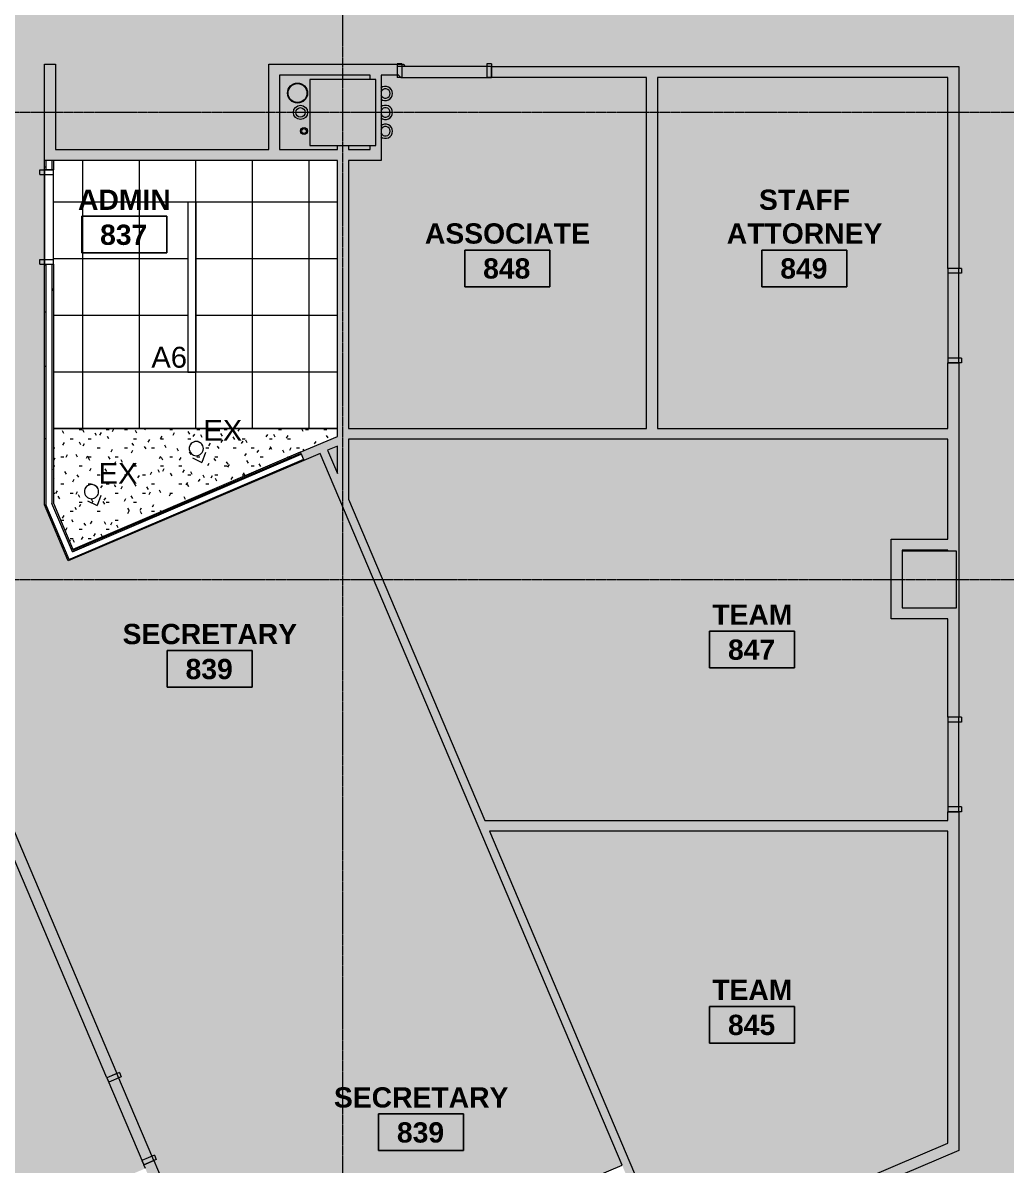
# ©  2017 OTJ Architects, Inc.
# Model space of a CAD drawing. Header units: inches. Extents: x -203 to 2908, y -968 to 768.
# Drawn here: x 99.1 to 515.8, y -461.4 to 22.6 of the extents above; entities that cross this region are included whole.
import ezdxf

# ---------------------------------------------------------------- set-up
doc = ezdxf.new("R2010")
doc.units = ezdxf.units.IN
doc.header["$MEASUREMENT"] = 0
doc.linetypes.add('Grid Line 1_2_', pattern=[0.875, 0.5, -0.125, 0.125, -0.125])
for name, color, linetype, lineweight in [('A-AREA-IDEN', 2, 'Continuous', 9), ('A-CLNG', 13, 'Continuous', 13), ('A-CLNG-PATT', 13, 'Continuous', 13), ('A-DETL-GENF', 92, 'Continuous', 9), ('A-DETL-THIN', 151, 'Continuous', 9), ('A-DOOR', 31, 'Continuous', 13), ('A-DOOR-FRAM', 31, 'Continuous', 20), ('A-Flor-Eqpm', 7, 'Continuous', 9), ('A-Flor-Pfix-Exst', 7, 'Continuous', 9), ('A-WALL', 113, 'Continuous', 13), ('A-WALL-PATT', 111, 'Continuous', 13), ('E-LITE-EQPM', 33, 'Continuous', 9), ('E-LITE-EQPM-IDEN', 33, 'Continuous', 9), ('I-WALL', 2, 'Continuous', 13), ('Jenner and Block 9fl_BB - MODIFIED_pb_dwg', 8, 'Continuous', 9), ('S-GRID', 1, 'Continuous', 9)]:
    doc.layers.add(name, color=color, linetype=linetype, lineweight=lineweight)
doc.styles.add('Arial', font='arial.ttf', dxfattribs={"height": 8.851796})
doc.styles.add('Swis721 Lt BT_B', font='', dxfattribs={"height": 8.583975})
doc.styles.get('Swis721 Lt BT_B').set_extended_font_data('Swis721 Lt BT', bold=True)
pattern_1 = [(0, (0, 0), (30.72, 7.68), [1.267, -21.773, 1.267, -21.773, -122.88]), (0, (0, 0), (30.72, 7.68), [-46.08, 1.267, -44.813, 1.267, -21.773, -53.76]), (0, (0, 0), (30.72, 7.68), [-115.2, 1.267, -14.093, 1.267, -37.133]), (120, (11.52, 3.84), (-22.01108, 22.7643), [1.267, -21.773, 1.267, -21.773, -122.88]), (120, (11.52, 3.84), (-22.01108, 22.7643), [-46.08, 1.267, -44.813, 1.267, -21.773, -53.76]), (120, (11.52, 3.84), (-22.01108, 22.7643), [-115.2, 1.267, -14.093, 1.267, -37.133]), (240, (15.36, 19.2), (-8.70892, -30.4443), [1.267, -21.773, 1.267, -21.773, -122.88]), (240, (15.36, 19.2), (-8.70892, -30.4443), [-46.08, 1.267, -44.813, 1.267, -21.773, -53.76]), (240, (15.36, 19.2), (-8.70892, -30.4443), [-115.2, 1.267, -14.093, 1.267, -37.133])]

# ---------------------------------------------------------------- blocks, each defined once
blk = doc.blocks.new('Single Flush - OTJ_SOLIDFLUSH_ALUM-5493996-LEVEL 8 - RCP')
at = {"layer": 'A-DOOR-FRAM', "color": 8}
for p, q in [((-20, 3.4375), (-20, -2.3125)), ((-20, 3.4375), (-18, 3.4375)), ((-18, 3.4375), (-18, -2.3125)), ((18.000004, 3.4375), (18.000004, -2.3125)), ((18.000004, 3.4375), (20.000004, 3.4375)), ((20.000004, 3.4375), (20.000004, -2.3125)), ((-20, -2.3125), (-18, -2.3125)), ((18.000004, -2.3125), (20.000004, -2.3125))]:
    blk.add_line(p, q, dxfattribs=at)
blk = doc.blocks.new('Single Flush - OTJ_SOLIDFLUSH_ALUM-5493998-LEVEL 8 - RCP')
at = {"layer": 'A-DOOR-FRAM', "color": 8}
for p, q in [((-20, -3.4375), (-20, 2.3125)), ((-20, 2.3125), (-18, 2.3125)), ((-18, -3.4375), (-18, 2.3125)), ((18.000004, -3.4375), (18.000004, 2.3125)), ((18.000004, 2.3125), (20.000004, 2.3125)), ((20.000004, -3.4375), (20.000004, 2.3125)), ((-20, -3.4375), (-18, -3.4375)), ((18.000004, -3.4375), (20.000004, -3.4375))]:
    blk.add_line(p, q, dxfattribs=at)
blk = doc.blocks.new('Single Flush - OTJ_SOLIDFLUSH_Side Lite-5611451-LEVEL 8 - RCP')
at = {"layer": 'A-DOOR-FRAM'}
for p, q in [((-20, 3.875), (-20, -1.875)), ((-20, 3.875), (-18, 3.875)), ((-18, 3.875), (-18, -1.875)), ((18.000004, 3.875), (18.000004, -1.875)), ((18.000004, 3.875), (20.000004, 3.875)), ((20.000004, 3.875), (20.000004, -1.875)), ((-20, -1.875), (-18, -1.875)), ((18.000004, -1.875), (20.000004, -1.875))]:
    blk.add_line(p, q, dxfattribs=at)
blk = doc.blocks.new('a-light Accolade D5 - Recessed - Ceiling or Wall - 6_0_-5100001-LEVEL 8 - RCP')
at = {"layer": 'E-LITE-EQPM'}
for p, q in [((-35.88, -2.33), (-35.88, 1.06)), ((-35.88, 1.06), (35.93, 1.06)), ((35.93, 1.06), (35.93, -2.33)), ((35.93, -2.33), (-35.88, -2.33))]:
    blk.add_line(p, q, dxfattribs=at)
blk = doc.blocks.new('L-Recessed Circular - Wall Washer - 6_-5083336-LEVEL 8 - RCP')
at = {"layer": 'E-LITE-EQPM', "color": 55}
for p in [(-3, -3), (3, -3)]:
    blk.add_line(p, (0, -6.38), dxfattribs=at)
for start, end in [(360, 180), (180, 360)]:
    blk.add_arc((0, 0), 3, start, end, dxfattribs=at)
blk = doc.blocks.new('Jenner and Block 9fl_BB - MODIFIED_pb_dwg-4752101-LEVEL 8 - RCP')
at = {"layer": 'A-Flor-Eqpm'}
blk.add_line((234.73, -1.34), (234.73, 0.43), dxfattribs=at)
at = {"layer": 'A-Flor-Pfix-Exst'}
for centre, radius in [((215.48, -7.16), 4.25), ((215.48, -7.16), 4), ((216.73, -15.34), 3), ((216.73, -15.34), 2), ((218.23, -23.23), 1.5), ((218.23, -23.23), 1)]:
    blk.add_circle(centre, radius, dxfattribs=at)
for centre, radius, start, end in [((252.73, -7.34), 3, 0, 129.4733), ((252.73, -7.34), 3, 230.5267, 360), ((252.73, -7.34), 2, 0, 160.5741), ((252.73, -7.34), 2, 199.4259, 360), ((252.73, -15.34), 3, 0, 129.4733), ((252.73, -15.34), 2, 0, 160.5741), ((252.73, -15.34), 3, 230.5267, 360), ((252.73, -15.34), 2, 199.4259, 360), ((252.73, -23.34), 3, 0, 129.4733), ((252.73, -23.34), 3, 230.5267, 360), ((252.73, -23.34), 2, 0, 160.5741), ((252.73, -23.34), 2, 199.4259, 360)]:
    blk.add_arc(centre, radius, start, end, dxfattribs=at)
blk = doc.blocks.new('Room Tag - Room Name and Number-3379422-LEVEL 8 - RCP')
at = {"layer": 'A-AREA-IDEN'}
for p, q in [((-0.1881, -0.1636), (-0.1881, -0.0018)), ((-0.1881, -0.0018), (0.1869, -0.0018)), ((0.1869, -0.0018), (-0.1881, -0.0018)), ((-0.1881, -0.0018), (-0.1881, -0.1636)), ((0.1869, -0.0018), (0.1869, -0.1636)), ((0.1869, -0.1636), (0.1869, -0.0018)), ((0.1869, -0.1636), (-0.1881, -0.1636)), ((-0.1881, -0.1636), (0.1869, -0.1636))]:
    blk.add_line(p, q, dxfattribs=at)

msp = doc.modelspace()

# ---------------------------------------------------------------- hatches: boundary and pattern name
at = {"layer": 'A-CLNG-PATT'}
h = msp.add_hatch(dxfattribs=at)
h.set_pattern_fill('FP_18', color=256, style=0, pattern_type=2)
h.set_pattern_definition([(90, (172.42, -125.243), (24, -1e-15), []), (0, (172.42, -125.243), (0, -24), [])])
h.paths.add_polyline_path([(120.21, -149.24), (232.42, -149.24), (232.42, -35.66), (112, -35.66), (112, -149.24)], flags=0)
h.paths.add_polyline_path([(172.49, -125.36), (168.94, -125.36), (168.94, -53.36), (172.49, -53.36)], flags=0)
h = msp.add_hatch(dxfattribs=at)
h.set_pattern_fill('FP_19', color=250, style=0, pattern_type=2)
h.set_pattern_definition([(0, (0, 0), (15.36, 3.84), [1.267, -10.253, 1.267, -10.253, -61.44]), (0, (0, 0), (15.36, 3.84), [-23.04, 1.267, -21.773, 1.267, -10.253, -26.88]), (0, (0, 0), (15.36, 3.84), [-57.6, 1.267, -6.413, 1.267, -17.933]), (120, (5.76, 1.92), (-11.005538, 11.38215), [1.267, -10.253, 1.267, -10.253, -61.44]), (120, (5.76, 1.92), (-11.005538, 11.38215), [-23.04, 1.267, -21.773, 1.267, -10.253, -26.88]), (120, (5.76, 1.92), (-11.005538, 11.38215), [-57.6, 1.267, -6.413, 1.267, -17.933]), (240, (7.68, 9.6), (-4.354462, -15.22215), [1.267, -10.253, 1.267, -10.253, -61.44]), (240, (7.68, 9.6), (-4.354462, -15.22215), [-23.04, 1.267, -21.773, 1.267, -10.253, -26.88]), (240, (7.68, 9.6), (-4.354462, -15.22215), [-57.6, 1.267, -6.413, 1.267, -17.933])])
h.paths.add_polyline_path([(120.3, -200.48), (232.42, -152.65), (232.42, -149.24), (112, -149.24), (112, -180.92), (120.21, -200.26)], flags=0)
h.paths.add_polyline_path([(128.54, -179.01), (127.75, -179), (127, -178.8), (126.32, -178.4), (125.77, -177.85), (125.38, -177.17), (125.18, -176.41), (125.18, -175.63), (125.39, -174.87), (125.78, -174.2), (126.34, -173.64), (127.02, -173.26), (127.77, -173.05), (128.56, -173.06), (129.31, -173.26), (129.99, -173.66), (130.54, -174.21), (130.93, -174.89), (131.13, -175.65), (131.13, -176.43), (130.92, -177.19), (130.53, -177.86), (129.97, -178.42), (129.29, -178.81)], flags=0)
h.paths.add_polyline_path([(172.94, -160.77), (172.16, -160.77), (171.4, -160.56), (170.72, -160.17), (170.17, -159.61), (169.78, -158.93), (169.58, -158.18), (169.58, -157.39), (169.79, -156.64), (170.18, -155.96), (170.74, -155.41), (171.42, -155.02), (172.17, -154.82), (172.96, -154.82), (173.71, -155.03), (174.39, -155.42), (174.94, -155.98), (175.33, -156.66), (175.53, -157.41), (175.53, -158.2), (175.32, -158.95), (174.84, -159.72), (174.38, -160.18), (173.7, -160.57)], flags=0)
at = {"layer": 'A-DETL-GENF'}
h = msp.add_hatch(color=9, dxfattribs=at)
h.paths.add_polyline_path([(660.98, -433.44), (660.98, -433.94), (656.69, -433.94), (656.69, -433.44)], flags=0)
h.paths.add_polyline_path([(131.76, -847.99), (290.74, -780.5), (227.71, -632.01), (203.3, -642.37), (194.97, -622.75), (199.23, -620.94), (205.75, -636.3), (297.88, -597.2), (299.68, -601.45), (231.97, -630.2), (295, -778.69), (401.08, -733.65), (338.06, -585.16), (336.5, -585.82), (334.7, -581.57), (419.28, -545.66), (421.09, -549.92), (342.31, -583.36), (405.34, -731.84), (515.31, -685.15), (511.69, -685.15), (511.69, -619.4), (491.89, -619.4), (491.89, -612.4), (492.01, -612.4), (492.01, -532.94), (471.73, -532.94), (471.73, -528.42), (457.91, -534.29), (456.1, -530.03), (470.83, -523.78), (471.73, -525.91), (471.73, -508.94), (495.73, -508.94), (495.73, -510.53), (555.67, -510.53), (555.67, -394.75), (560.67, -394.75), (560.67, -437.31), (560.17, -437.31), (560.17, -441.94), (560.67, -441.94), (560.67, -498.09), (620.88, -498.09), (620.88, -477.65), (625.88, -477.65), (625.88, -500.46), (758.51, -500.46), (758.46, -433.94), (754.23, -433.94), (754.23, -433.44), (758.51, -433.44), (758.51, -376.94), (697.48, -376.94), (697.48, -433.44), (721.73, -433.44), (721.73, -433.94), (693.48, -433.94), (693.48, -433.44), (696.98, -433.43), (696.98, -376.94), (661.48, -376.94), (661.48, -433.44), (660.98, -433.44), (660.98, -376.94), (625.46, -376.94), (625.46, -433.44), (624.19, -433.44), (624.19, -433.94), (625.46, -433.94), (625.46, -441.94), (600.17, -441.94), (600.17, -437.31), (620.83, -437.31), (620.83, -304.37), (601.17, -304.37), (601.17, -299.75), (634.61, -299.75), (634.61, -357.01), (665.48, -357.01), (665.48, -344.95), (665.98, -344.95), (665.98, -357.01), (696.98, -357.01), (696.98, -299.95), (699.23, -299.95), (699.23, -300.45), (697.48, -300.45), (697.48, -357.01), (733.48, -357.01), (733.48, -300.45), (731.73, -300.45), (731.73, -299.95), (757.71, -299.95), (757.71, -300.45), (733.98, -300.45), (733.98, -357.01), (793.96, -357.01), (793.96, -300.45), (790.21, -300.45), (790.21, -299.95), (793.96, -299.95), (793.96, -230.99), (634.98, -230.99), (634.98, -254.99), (560.67, -254.98), (560.67, -299.75), (561.17, -299.75), (561.17, -304.37), (560.67, -304.37), (560.67, -346.75), (555.67, -346.75), (555.67, -249.98), (564.59, -249.98), (564.59, -200.84), (575.84, -200.84), (575.84, -243.74), (630.36, -243.74), (630.36, -224.99), (674.86, -224.99), (674.86, -160.84), (555.74, -160.84), (555.74, 0.66), (596.73, 0.66), (596.73, -16.34), (638.73, -16.34), (638.73, 0.66), (700.73, 0.66), (700.73, -16.34), (742.73, -16.34), (742.73, 0.66), (766.8, 0.66), (766.8, 103.43), (726.05, 103.43), (726.05, 294.15), (766.8, 294.15), (766.8, 350.67), (785.11, 350.67), (785.11, 346.92), (771.42, 346.92), (771.42, 227.06), (826.8, 227.06), (826.8, 228.74), (831.42, 228.74), (831.42, 268.74), (826.8, 268.74), (826.8, 346.92), (825.11, 346.92), (825.11, 350.67), (1166.99, 350.67), (1166.99, 227.06), (1492.42, 227.06), (1492.42, 350.67), (1553.42, 350.67), (1553.42, 351.59), (1718.67, 351.59), (1718.67, 360.59), (1723.3, 360.59), (1723.3, 351.59), (1910.23, 351.59), (1910.23, 580.43), (-120.35, 580.43), (-120.35, 406.96), (48.71, 406.96), (48.71, 428.91), (66.73, 428.91), (66.73, 424.29), (53.33, 424.29), (53.33, 330.65), (48.71, 330.65), (48.71, 402.34), (-120.35, 402.34), (-120.35, 286.96), (48.71, 286.96), (48.71, 290.65), (53.33, 290.65), (53.33, 280.65), (48.71, 280.65), (48.71, 282.34), (-120.35, 282.34), (-120.35, 166.96), (48.71, 166.96), (48.71, 240.65), (53.33, 240.65), (53.33, 160.65), (48.71, 160.65), (48.71, 162.34), (-120.35, 162.34), (-120.35, 0.55), (-80.76, 0.55), (-80.76, -14.04), (48.71, -14.04), (48.71, 120.65), (53.33, 120.65), (53.33, -25.35), (48.71, -25.35), (48.71, -18.66), (-80.76, -18.66), (-80.76, -30.95), (-120.35, -30.95), (-120.35, -193.04), (48.71, -193.04), (48.71, -65.35), (53.33, -65.35), (53.33, -220.93), (67.88, -255.19), (63.62, -257), (48.71, -221.87), (48.71, -197.66), (-120.35, -197.66), (-120.35, -254.17), (-74.95, -361.1), (79.91, -295.37), (79.25, -293.82), (83.5, -292.01), (138.94, -422.62), (134.69, -424.43), (81.71, -299.63), (-73.15, -365.36), (42.29, -637.25), (197.13, -571.52), (169.07, -505.43), (173.33, -503.62), (203.19, -573.97), (182.94, -582.57), (183.6, -584.12), (179.34, -585.93), (178.68, -584.37), (44.1, -641.5), (118.32, -816.32)], flags=0)
h.paths.add_polyline_path([(225.76, -805.76), (216.38, -783.67), (238.47, -774.29), (247.85, -796.38), (227.71, -804.93)], flags=0)
h.paths.add_polyline_path([(446.67, -711.97), (437.29, -689.88), (459.38, -680.5), (468.76, -702.59), (455.33, -708.29)], flags=0)
h.paths.add_polyline_path([(516.31, -684.73), (893.34, -524.65), (963.74, -524.65), (963.74, -523.31), (943.94, -523.31), (943.94, -499.31), (963.74, -499.31), (963.74, -496.94), (968.74, -496.94), (968.74, -456.94), (963.74, -456.94), (963.74, -457.44), (946.48, -457.44), (946.48, -308.86), (799.96, -308.86), (799.96, -363.01), (764.51, -363.01), (764.51, -516.53), (744.73, -516.53), (744.73, -518.83), (942.73, -518.83), (942.73, -523.83), (744.73, -523.83), (744.73, -532.94), (725.26, -532.94), (725.26, -561.42), (744.73, -561.42), (744.73, -585.42), (725.26, -585.42), (725.26, -591.53), (659.62, -619.4), (590.81, -619.4), (590.81, -647.06), (516.73, -647.06), (516.73, -643.56), (587.31, -643.56), (587.31, -619.4), (516.31, -619.4), (516.31, -647.06)], flags=0)
h.paths.add_polyline_path([(641.71, -612.4), (658.19, -612.4), (718.26, -586.9), (718.26, -516.53), (499.01, -516.53), (499.01, -612.4), (590.81, -612.4)], flags=0)
h.paths.add_polyline_path([(266.06, -553.39), (246.26, -506.74), (353.03, -461.4), (225.02, -159.89), (118.32, -205.4), (108.25, -181.68), (108.25, 5.05), (112.87, 5.05), (112.87, -31.04), (203.26, -31.04), (203.26, 5.05), (260.18, 5.05), (261.13, 4.11), (257.73, 4.11), (257.73, 0.96), (258.26, 0.43), (250.87, 0.43), (250.87, -35.66), (237.05, -35.66), (237.05, -149.24), (363.42, -149.24), (363.42, -0.52), (297.73, -0.52), (297.73, 4.11), (495.73, 4.11), (495.73, -81.52), (491.11, -81.52), (491.11, -0.52), (368.05, -0.52), (368.05, -149.24), (491.11, -149.24), (491.11, -121.52), (495.73, -121.52), (495.73, -271.65), (491.11, -271.65), (491.11, -229.94), (467.11, -229.94), (467.11, -196.21), (491.11, -196.21), (491.11, -153.87), (237.05, -153.87), (237.05, -179.26), (294.82, -315.34), (491.11, -315.34), (491.11, -311.65), (495.73, -311.65), (495.73, -455.18), (418.47, -487.97), (416.67, -483.71), (491.11, -452.12), (491.11, -319.96), (296.78, -319.96), (374, -501.83), (379.85, -499.34), (381.65, -503.6), (372.58, -507.45), (361.98, -482.48), (304.78, -506.77), (315.23, -531.4), (266.31, -553.28)], flags=0)
h.paths.add_polyline_path([(266.31, -548.22), (309.2, -529.03), (293.38, -491.75), (250.13, -510.11), (250.18, -510.21), (271.83, -501.02), (281.21, -523.11), (259.56, -532.3), (266.06, -547.64)], flags=0)
h.paths.add_polyline_path([(3.31, -538.98), (-6.07, -516.89), (16.02, -507.51), (25.4, -529.6), (5.12, -538.21)], flags=0)
h.paths.add_polyline_path([(27.39, -520.28), (25.5, -516.06), (150.98, -462.8), (150.32, -461.25), (154.57, -459.44), (157.7, -466.8), (153.44, -468.61), (152.78, -467.06), (30.58, -518.93)], flags=0)
h.paths.add_polyline_path([(744.73, -510.53), (758.51, -510.53), (758.51, -505.09), (560.67, -505.09), (560.67, -510.53), (720.73, -510.53), (720.73, -508.94), (744.73, -508.94)], flags=0)
h.paths.add_polyline_path([(302.97, -502.51), (360.17, -478.23), (354.84, -465.66), (297.64, -489.95), (302.68, -501.83)], flags=0)
h.paths.add_polyline_path([(951.48, -452.44), (963.74, -452.44), (963.74, -308.86), (951.48, -308.86), (951.48, -441.41)], flags=0)
h.paths.add_polyline_path([(625.46, -370.94), (758.51, -370.94), (758.51, -363.01), (625.46, -363.01), (625.46, -365.13)], flags=0)
h.paths.add_polyline_path([(631.11, -357.01), (631.11, -304.37), (625.46, -304.37), (625.46, -357.01)], flags=0)
h.paths.add_polyline_path([(968.74, -347.36), (968.74, -342.74), (967.22, -342.74), (967.22, -347.36)], flags=0)
h.paths.add_polyline_path([(799.96, -303.86), (963.74, -303.86), (963.74, -267.34), (968.74, -267.34), (968.74, -227.34), (965.73, -227.33), (965.73, -224.72), (769.74, -224.72), (769.74, -224.99), (799.96, -224.99), (799.96, -300.45)], flags=0)
h.paths.add_polyline_path([(739.5, -224.99), (766.24, -224.99), (766.24, -205.94), (679.48, -205.94), (679.48, -224.99), (682.19, -224.99)], flags=0)
h.paths.add_polyline_path([(968.13, -222.33), (968.13, -204.94), (965.44, -204.94), (965.44, -199.94), (988.73, -199.94), (988.73, -161.74), (993.73, -161.74), (993.73, -121.74), (988.73, -121.74), (988.73, -121.34), (980.11, -121.34), (980.11, -122.59), (769.74, -122.59), (769.74, -217.72), (965.73, -217.72), (965.73, -222.33)], flags=0)
h.paths.add_polyline_path([(490.79, -201.31), (491.11, -201.31), (491.11, -200.83), (471.73, -200.83), (471.73, -201.31), (472.22, -201.31)], flags=0)
h.paths.add_polyline_path([(739.5, -201.31), (766.24, -201.31), (766.24, -119.34), (679.48, -119.34), (679.48, -201.31)], flags=0)
h.paths.add_polyline_path([(232.42, -168.37), (232.42, -156.73), (228.24, -158.51), (229.11, -160.57)], flags=0)
h.paths.add_polyline_path([(584.68, -146.84), (668.23, -146.84), (668.23, -111.34), (771.73, -111.34), (771.73, -24.34), (569.74, -24.34), (569.74, -146.84)], flags=0)
h.paths.add_polyline_path([(866.11, -111.34), (979.73, -111.34), (979.73, -24.34), (776.36, -24.34), (776.36, -111.34), (793.78, -111.34)], flags=0)
h.paths.add_polyline_path([(237.05, -31.04), (246.25, -31.04), (246.25, -29.34), (237.05, -29.34)], flags=0)
h.paths.add_polyline_path([(220.73, -31.04), (232.42, -31.04), (232.42, -29.34), (220.73, -29.34), (220.73, -1.34), (246.25, -1.34), (246.25, 0.43), (207.88, 0.43), (207.88, -31.04)], flags=0)
h.paths.add_polyline_path([(-84.26, -27.45), (-84.26, -27.34), (-117.75, -27.34), (-117.75, -2.95), (-120.35, -2.95), (-120.35, -27.45), (-93.75, -27.45)], flags=0)
h.paths.add_polyline_path([(805.11, -16.34), (846.73, -16.34), (846.73, 0.66), (804.73, 0.66), (804.73, -16.34)], flags=0)
h.paths.add_polyline_path([(908.73, -16.34), (950.73, -16.34), (950.73, 0.66), (908.73, 0.66)], flags=0)
h.paths.add_polyline_path([(562.05, 72.48), (430.42, 72.48), (430.42, 109.37), (435.05, 109.37), (435.05, 77.11), (557.42, 77.11), (557.42, 182.43), (528.42, 182.43), (528.42, 187.24), (533.05, 187.24), (533.05, 187.06), (557.42, 187.06), (557.42, 226.43), (533.05, 226.43), (533.05, 226.24), (528.42, 226.24), (528.42, 226.43), (396.05, 226.43), (396.05, 151.06), (436.94, 151.06), (436.94, 146.43), (354.94, 146.43), (354.94, 151.06), (378.94, 151.06), (378.94, 226.43), (229.67, 226.43), (229.67, 187.33), (265.36, 187.33), (265.36, 182.71), (229.67, 182.71), (229.67, 77.11), (354.94, 77.11), (354.94, 109.37), (359.57, 109.37), (359.57, 72.48), (108.25, 72.48), (108.25, 129.02), (112.87, 129.02), (112.87, 77.11), (225.04, 77.11), (225.04, 176.71), (112.87, 176.71), (112.87, 169.02), (108.25, 169.02), (108.25, 181.33), (225.04, 181.33), (225.04, 348.74), (107.25, 348.74), (107.25, 353.37), (229.67, 353.37), (229.67, 231.06), (557.42, 231.06), (557.42, 353.37), (589.73, 353.37), (589.73, 348.74), (562.05, 348.74), (562.05, 231.06), (589.73, 231.06), (589.73, 226.43), (562.05, 226.43), (562.05, 77.11), (590.73, 77.11), (590.73, 72.48), (569.74, 72.48)], flags=0)
h.paths.add_polyline_path([(1413.73, 74.67), (1473.05, 74.67), (1473.05, 222.43), (1334.05, 222.43), (1334.05, 99.48), (1413.73, 99.48), (1413.73, 77.92)], flags=0)
h.paths.add_polyline_path([(1230.55, 75.11), (1235.73, 75.11), (1235.73, 94.86), (1227.42, 94.86), (1227.42, 99.48), (1329.42, 99.48), (1329.42, 222.43), (1167.42, 222.43), (1167.42, 75.11), (1228.1, 75.11)], flags=0)
h.paths.add_polyline_path([(648.8, 103.43), (648.8, 294.15), (667.05, 294.15), (667.05, 103.43), (653.42, 103.43)], flags=0)
h.paths.add_polyline_path([(653.42, 108.06), (662.42, 108.06), (662.42, 289.52), (653.42, 289.52), (653.42, 117.06)], flags=0)
h.paths.add_polyline_path([(730.67, 108.06), (766.8, 108.06), (766.8, 289.52), (730.67, 289.52), (730.67, 205.15)], flags=0)
h.paths.add_polyline_path([(391.42, 151.06), (391.42, 226.43), (383.57, 226.43), (383.57, 151.06)], flags=0)
h.paths.add_polyline_path([(1718.67, 400.59), (1718.67, 419.29), (1716.73, 419.29), (1716.73, 423.91), (1718.67, 423.91), (1718.67, 580.15), (1723.3, 580.15), (1723.3, 400.59)], flags=0)
h.paths.add_polyline_path([(1617.05, 409.29), (1609.73, 409.29), (1609.73, 413.91), (1612.42, 413.91), (1612.42, 580.15), (1617.05, 580.15), (1617.05, 413.91), (1663.42, 413.91), (1663.42, 423.91), (1676.73, 423.91), (1676.73, 419.29), (1668.05, 419.29), (1668.05, 409.29), (1663.42, 409.29)], flags=0)
h.paths.add_polyline_path([(1452.9, 409.29), (1422.73, 409.29), (1422.73, 413.91), (1492.42, 413.91), (1492.42, 580.15), (1497.05, 580.15), (1497.05, 413.91), (1569.73, 413.91), (1569.73, 409.29), (1454.51, 409.29)], flags=0)
h.paths.add_polyline_path([(1372.42, 409.29), (1301.73, 409.29), (1301.73, 413.91), (1372.42, 413.91), (1372.42, 580.15), (1377.05, 580.15), (1377.05, 413.91), (1382.73, 413.91), (1382.73, 409.29), (1377.05, 409.29)], flags=0)
h.paths.add_polyline_path([(1249.73, 409.29), (1249.73, 413.91), (1252.42, 413.91), (1252.42, 548.65), (1257.05, 548.65), (1257.05, 413.91), (1261.73, 413.91), (1261.73, 409.29), (1252.42, 409.29)], flags=0)
h.paths.add_polyline_path([(1106.65, 409.29), (1006.11, 409.29), (1006.11, 413.91), (1132.42, 413.91), (1132.42, 580.15), (1137.05, 580.15), (1137.05, 413.91), (1209.73, 413.91), (1209.73, 409.29), (1126.56, 409.29)], flags=0)
h.paths.add_polyline_path([(894.32, 409.29), (826.11, 409.29), (826.11, 413.91), (830.8, 413.91), (830.8, 580.15), (835.42, 580.15), (835.42, 413.91), (909.11, 413.91), (909.11, 409.29)], flags=0)
h.paths.add_polyline_path([(956.8, 409.29), (949.11, 409.29), (949.11, 413.91), (956.8, 413.91), (956.8, 548.65), (961.42, 548.65), (961.42, 413.91), (966.11, 413.91), (966.11, 409.29), (961.42, 409.29)], flags=0)
h.paths.add_polyline_path([(521.73, 409.29), (521.73, 413.91), (652.42, 413.91), (652.42, 580.15), (657.05, 580.15), (657.05, 413.91), (786.11, 413.91), (786.11, 409.29), (557.42, 409.29)], flags=0)
h.paths.add_polyline_path([(477.05, 409.29), (465.73, 409.29), (465.73, 413.91), (472.42, 413.91), (472.42, 580.15), (477.05, 580.15), (477.05, 413.91), (481.73, 413.91), (481.73, 409.29)], flags=0)
h.paths.add_polyline_path([(357.05, 409.29), (279.73, 409.29), (279.73, 413.91), (352.42, 413.91), (352.42, 580.15), (357.05, 580.15), (357.05, 413.91), (425.73, 413.91), (425.73, 409.29)], flags=0)
h.paths.add_polyline_path([(239.73, 409.29), (225.73, 409.29), (225.73, 413.91), (232.42, 413.91), (232.42, 550.9), (237.05, 550.9), (237.05, 413.91), (239.73, 413.91)], flags=0)
h.paths.add_polyline_path([(185.73, 409.29), (112.42, 409.29), (112.42, 424.29), (106.73, 424.29), (106.73, 428.91), (112.42, 428.91), (112.42, 580.15), (117.05, 580.15), (117.05, 413.91), (185.73, 413.91)], flags=0)
h.paths.add_polyline_path([(222.73, 497.61), (222.73, 577.15), (246.73, 577.15), (246.73, 553.15), (222.73, 553.15)], flags=0)
h.paths.add_polyline_path([(1542.73, 553.15), (1542.73, 577.15), (1566.73, 577.15), (1566.73, 553.15), (1563.48, 553.15)], flags=0)
h.paths.add_polyline_path([(1266.73, 553.15), (1242.73, 553.15), (1242.73, 577.15), (1266.73, 577.15)], flags=0)
h.paths.add_polyline_path([(966.73, 553.15), (942.73, 553.15), (942.73, 577.15), (966.73, 577.15)], flags=0)
h.paths.add_polyline_path([(620.73, 553.15), (596.73, 553.15), (596.73, 577.15), (620.73, 577.15)], flags=0)
h.paths.add_polyline_path([(-39.27, 553.15), (-39.27, 577.15), (-15.27, 577.15), (-15.27, 553.15)], flags=0)
h = msp.add_hatch(color=7, dxfattribs=at)
h.paths.add_polyline_path([(464.83, -720.82), (893.53, -538.81), (1016.23, -538.81), (1016.23, -524.94), (892.67, -524.94), (457.06, -709.88), (459.54, -715.74), (462.19, -714.61)], flags=0)
h.paths.add_polyline_path([(3.31, -538.98), (25.4, -529.6), (16.02, -507.51), (-6.07, -516.89), (-5.16, -519.03)], flags=0)
h.paths.add_polyline_path([(1684.59, -538.81), (1737.17, -538.81), (1737.17, -496.55), (1730.17, -496.55), (1730.17, -494.3), (1723.7, -494.3), (1723.7, -524.65), (1674.68, -524.65), (1674.68, -531.81), (1676.23, -531.81), (1676.23, -538.81), (1681.04, -538.81)], flags=0)
h.paths.add_polyline_path([(492.17, -532.94), (492.17, -512), (471.73, -512), (471.73, -532.94), (492.01, -532.94)], flags=0)
h.paths.add_polyline_path([(259.11, -532.49), (281.21, -523.11), (271.83, -501.02), (249.74, -510.4), (257.64, -529.03)], flags=0)
h.paths.add_polyline_path([(491.11, -225.31), (494.81, -225.31), (494.81, -201.31), (471.73, -201.31), (471.73, -225.31), (489.31, -225.31)], flags=0)
h.paths.add_polyline_path([(979.73, -121.34), (993.73, -121.34), (993.73, 0.66), (950.73, 0.66), (950.73, -16.34), (908.73, -16.34), (908.73, 0.66), (846.73, 0.66), (846.73, -16.34), (804.73, -16.34), (804.73, 0.66), (742.73, 0.66), (742.73, -16.34), (700.73, -16.34), (700.73, 0.66), (638.73, 0.66), (638.73, -16.34), (596.73, -16.34), (596.73, 0.66), (569.74, 0.66), (569.74, -24.34), (979.73, -24.34), (979.73, -111.34)], flags=0)
h.paths.add_polyline_path([(1258.46, -29.34), (1268.73, -29.34), (1268.73, -3.4), (1240.73, -3.4), (1240.73, -29.34), (1257.93, -29.34)], flags=0)
h.paths.add_polyline_path([(1557.17, -29.34), (1582.73, -29.34), (1582.73, -1.34), (1556.36, -1.34), (1556.36, -29.34)], flags=0)
h.paths.add_polyline_path([(248.73, -29.34), (248.73, -1.34), (220.73, -1.34), (220.73, -29.34), (246.25, -29.34)], flags=0)
h.paths.add_polyline_path([(-84.26, -27.34), (-84.26, -2.95), (-117.75, -2.95), (-117.75, -27.34), (-93.75, -27.34)], flags=0)
h.paths.add_polyline_path([(1737.17, 284.95), (1737.17, 337.71), (1772.13, 337.71), (1772.13, 351.59), (1723.3, 351.59), (1723.3, 284.95)], flags=0)
h.paths.add_polyline_path([(1910.23, 337.71), (1924.09, 337.71), (1924.09, 580.15), (1910.23, 580.15), (1910.23, 351.59), (1889.03, 351.59), (1889.03, 337.71)], flags=0)
h.paths.add_polyline_path([(1542.73, 553.15), (1566.73, 553.15), (1566.73, 577.15), (1542.73, 577.15)], flags=0)
h.paths.add_polyline_path([(1257.05, 553.15), (1266.73, 553.15), (1266.73, 577.15), (1242.73, 577.15), (1242.73, 553.15), (1252.42, 553.15)], flags=0)
h.paths.add_polyline_path([(961.42, 553.15), (966.73, 553.15), (966.73, 577.15), (942.73, 577.15), (942.73, 553.15), (956.8, 553.15)], flags=0)
h.paths.add_polyline_path([(596.73, 553.15), (620.73, 553.15), (620.73, 577.15), (596.73, 577.15)], flags=0)
h.paths.add_polyline_path([(222.73, 553.15), (246.73, 553.15), (246.73, 577.15), (222.73, 577.15)], flags=0)
h.paths.add_polyline_path([(-15.27, 553.15), (-15.27, 577.15), (-39.27, 577.15), (-39.27, 553.15)], flags=0)
at = {"layer": 'A-WALL-PATT', "lineweight": 9}
for points in [[(108.25, -31.04), (112.87, -31.04), (112.87, 5.05), (108.25, 5.05)], [(203.26, -31.04), (207.88, -31.04), (207.88, 5.05), (203.26, 5.05), (203.26, -29.34)], [(220.73, 0.43), (258.26, 0.43), (253.63, 5.05), (207.88, 5.05), (207.88, 0.43)], [(257.73, 0.96), (257.73, 4.11), (261.13, 4.11), (260.18, 5.05), (253.63, 5.05)], [(248.73, -31.04), (250.87, -31.04), (250.87, 0.43), (246.25, 0.43), (246.25, -1.34), (248.73, -1.34), (248.73, -29.34), (246.25, -29.34), (246.25, -31.04)], [(495.73, -0.52), (495.73, 4.11), (297.73, 4.11), (297.73, -0.52), (491.11, -0.52)], [(368.05, -149.24), (368.05, -0.52), (363.42, -0.52), (363.42, -149.24)], [(237.05, -35.66), (250.87, -35.66), (250.87, -31.04), (108.25, -31.04), (108.25, -35.66), (232.42, -35.66)], [(491.11, -153.87), (491.11, -149.24), (237.05, -149.24), (237.05, -153.87), (429.85, -153.87)], [(218.14, -162.82), (232.42, -156.73), (232.42, -152.65), (216.66, -159.37), (217.99, -162.48)], [(370.77, -503.19), (374, -501.83), (228.24, -158.51), (225.02, -159.89), (370.19, -501.83)], [(490.82, -200.83), (491.11, -200.83), (491.11, -196.21), (467.11, -196.21), (467.11, -200.83), (471.73, -200.83)], [(467.11, -229.94), (471.73, -229.94), (471.73, -200.83), (467.11, -200.83), (467.11, -225.31)], [(489.02, -229.94), (491.11, -229.94), (491.11, -225.31), (471.73, -225.31), (471.73, -229.94)], [(491.11, -319.96), (491.11, -315.34), (294.82, -315.34), (296.78, -319.96), (429.85, -319.96)]]:
    msp.add_hatch(color=7, dxfattribs=at).paths.add_polyline_path(points, flags=0)
h = msp.add_hatch(color=7, dxfattribs=at)
h.paths.add_polyline_path([(491.11, -457.14), (495.73, -455.18), (495.73, -311.65), (491.11, -311.65), (491.11, -455.18)], flags=0)
h.paths.add_polyline_path([(495.73, -271.65), (495.73, -121.52), (491.11, -121.52), (491.14, -201.31), (494.81, -201.31), (494.81, -225.31), (491.11, -225.31), (491.11, -271.65)], flags=0)
h.paths.add_polyline_path([(491.11, -81.52), (495.73, -81.52), (495.73, -0.52), (491.11, -0.52)], flags=0)
h = msp.add_hatch(color=7, dxfattribs=at)
h.paths.add_polyline_path([(237.05, -179.26), (237.05, -35.66), (232.42, -35.66), (232.42, -168.37), (232.98, -169.7)], flags=0)
h.paths.add_polyline_path([(237.05, -31.04), (237.05, -29.34), (232.42, -29.34), (232.42, -31.04)], flags=0)
h = msp.add_hatch(dxfattribs=at)
h.set_pattern_fill('FP_1', color=256, style=0, pattern_type=2)
h.set_pattern_definition(pattern_1)
h.paths.add_polyline_path([(108.87, -183.15), (108.87, -79.66), (108.25, -79.66), (108.25, -181.68)], flags=0)
h.paths.add_polyline_path([(108.25, -39.66), (108.87, -39.66), (108.87, -35.66), (108.25, -35.66)], flags=0)
h = msp.add_hatch(dxfattribs=at)
h.set_pattern_fill('FP_1', color=256, style=0, pattern_type=2)
h.set_pattern_definition(pattern_1)
h.paths.add_polyline_path([(112, -182.51), (112, -79.66), (111.37, -79.66), (111.37, -181.04), (111.64, -181.68)], flags=0)
h.paths.add_polyline_path([(112, -39.66), (112, -35.66), (111.37, -35.66), (111.37, -39.66)], flags=0)
h = msp.add_hatch(color=7, dxfattribs=at)
h.paths.add_polyline_path([(197.13, -571.52), (201.38, -569.71), (173.33, -503.62), (169.07, -505.43)], flags=0)
h.paths.add_polyline_path([(153.44, -468.61), (157.7, -466.8), (154.57, -459.44), (150.32, -461.25), (152.78, -467.06)], flags=0)
h.paths.add_polyline_path([(134.69, -424.43), (138.94, -422.62), (83.5, -292.01), (79.25, -293.82), (133.92, -422.62)], flags=0)
h.paths.add_polyline_path([(63.62, -257), (67.88, -255.19), (48.71, -210.04), (48.71, -221.87), (62.5, -254.37)], flags=0)
h = msp.add_hatch(color=7, dxfattribs=at)
h.paths.add_polyline_path([(372.58, -507.45), (381.65, -503.6), (379.85, -499.34), (370.77, -503.19), (372.28, -506.74)], flags=0)
h.paths.add_polyline_path([(418.47, -487.97), (491.11, -457.14), (491.11, -452.12), (416.67, -483.71)], flags=0)

# ---------------------------------------------------------------- linework, layer by layer
at = {"layer": 'A-CLNG'}
for p, q in [((172.49, -53.36), (168.94, -53.36)), ((168.94, -53.36), (168.94, -125.36)), ((172.49, -125.36), (172.49, -53.36)), ((168.94, -125.36), (172.49, -125.36)), ((232.42, -149.24), (112, -149.24))]:
    msp.add_line(p, q, dxfattribs=at)
at = {"layer": 'A-CLNG', "color": 135}
msp.add_line((216.66, -159.37), (120.3, -200.48), dxfattribs=at)
for centre, start, end in [((172.56, -157.79), 22.328, 202.328), ((172.56, -157.79), 202.328, 22.328), ((128.16, -176.03), 22.328, 202.328), ((128.16, -176.03), 202.328, 22.328)]:
    msp.add_arc(centre, 3, start, end, dxfattribs=at)
at = {"layer": 'A-DETL-THIN'}
for p, q in [((248.73, -1.34), (220.73, -1.34)), ((220.73, -1.34), (220.73, -29.34)), ((248.73, -29.34), (248.73, -1.34)), ((220.73, -29.34), (248.73, -29.34)), ((108.25, -181.68), (108.25, -35.66)), ((218.14, -162.82), (118.32, -205.4)), ((118.32, -205.4), (108.25, -181.68)), ((494.81, -201.31), (471.73, -201.31)), ((471.73, -201.31), (471.73, -225.31)), ((494.81, -225.31), (494.81, -201.31)), ((471.73, -225.31), (494.81, -225.31))]:
    msp.add_line(p, q, dxfattribs=at)
at = {"layer": 'A-WALL', "color": 8, "lineweight": 20}
for p, q in [((108.25, -35.66), (108.25, 5.05)), ((108.25, 5.05), (112.87, 5.05)), ((112.87, 5.05), (112.87, -31.04)), ((203.26, -31.04), (203.26, 5.05)), ((203.26, 5.05), (260.18, 5.05)), ((260.18, 5.05), (261.13, 4.11)), ((207.88, 0.43), (207.88, -31.04)), ((246.25, 0.43), (207.88, 0.43)), ((246.25, -1.34), (246.25, 0.43)), ((258.26, 0.43), (250.87, 0.43)), ((250.87, 0.43), (250.87, -35.66)), ((261.13, 4.11), (257.73, 4.11)), ((257.73, 4.11), (257.73, 0.96)), ((257.73, 0.96), (258.26, 0.43)), ((297.73, -0.52), (297.73, 4.11)), ((297.73, 4.11), (495.73, 4.11)), ((495.73, 4.11), (495.73, -81.52)), ((363.42, -0.52), (297.73, -0.52)), ((363.42, -149.24), (363.42, -0.52)), ((491.11, -0.52), (368.05, -0.52)), ((368.05, -0.52), (368.05, -149.24)), ((491.11, -81.52), (491.11, -0.52)), ((112.87, -31.04), (203.26, -31.04)), ((207.88, -31.04), (232.42, -31.04)), ((232.42, -31.04), (232.42, -29.34)), ((237.05, -29.34), (237.05, -31.04)), ((237.05, -31.04), (246.25, -31.04)), ((246.25, -31.04), (246.25, -29.34)), ((232.42, -35.66), (112, -35.66)), ((232.42, -152.65), (232.42, -35.66)), ((237.05, -35.66), (237.05, -149.24)), ((250.87, -35.66), (237.05, -35.66)), ((495.73, -81.52), (491.11, -81.52)), ((491.11, -149.24), (491.11, -121.52)), ((491.11, -121.52), (495.73, -121.52)), ((495.73, -121.52), (495.73, -271.65)), ((237.05, -149.24), (363.42, -149.24)), ((368.05, -149.24), (491.11, -149.24)), ((237.05, -153.87), (237.05, -179.26)), ((491.11, -153.87), (237.05, -153.87)), ((491.11, -196.21), (491.11, -153.87)), ((232.42, -168.37), (232.42, -156.73)), ((467.11, -196.21), (491.11, -196.21)), ((467.11, -229.94), (467.11, -196.21)), ((491.11, -200.83), (471.73, -200.83)), ((471.73, -200.83), (471.73, -201.31)), ((491.11, -201.31), (491.11, -200.83)), ((491.11, -229.94), (467.11, -229.94)), ((491.11, -271.65), (491.11, -229.94)), ((495.73, -271.65), (491.11, -271.65)), ((83.5, -292.01), (138.94, -422.62)), ((134.69, -424.43), (81.71, -299.63)), ((491.11, -315.34), (491.11, -311.65)), ((491.11, -311.65), (495.73, -311.65)), ((495.73, -311.65), (495.73, -455.18)), ((294.82, -315.34), (491.11, -315.34)), ((491.11, -319.96), (296.78, -319.96)), ((491.11, -452.12), (491.11, -319.96)), ((138.94, -422.62), (134.69, -424.43)), ((416.67, -483.71), (491.11, -452.12)), ((150.32, -461.25), (154.57, -459.44)), ((154.57, -459.44), (157.7, -466.8)), ((495.73, -455.18), (418.47, -487.97)), ((150.98, -462.8), (150.32, -461.25)), ((246.26, -506.74), (353.03, -461.4))]:
    msp.add_line(p, q, dxfattribs=at)
at = {"layer": 'A-WALL', "color": 55, "lineweight": 9}
for p, q in [((258.26, 0.43), (259.21, -0.52)), ((297.73, 4.11), (261.13, 4.11)), ((259.21, -0.52), (297.73, -0.52)), ((491.11, -81.52), (491.11, -121.52)), ((495.73, -121.52), (495.73, -81.52)), ((491.11, -271.65), (491.11, -311.65)), ((495.73, -311.65), (495.73, -271.65)), ((134.69, -424.43), (150.32, -461.25)), ((154.57, -459.44), (138.94, -422.62))]:
    msp.add_line(p, q, dxfattribs=at)
at = {"layer": 'A-WALL', "color": 135}
msp.add_line((112, -35.66), (108.25, -35.66), dxfattribs=at)
at = {"layer": 'A-WALL'}
for p, q in [((108.87, -35.66), (108.87, -39.66)), ((111.37, -35.66), (111.37, -39.66)), ((108.87, -79.66), (108.87, -181.55)), ((111.37, -79.66), (111.37, -181.04)), ((120.07, -201.53), (217.01, -160.18)), ((118.75, -204.81), (108.87, -181.55)), ((120.07, -201.53), (111.37, -181.04))]:
    msp.add_line(p, q, dxfattribs=at)
at = {"layer": 'I-WALL'}
for p, q in [((108.25, -39.66), (108.25, -35.66)), ((112, -35.66), (112, -39.66)), ((112, -39.66), (108.25, -39.66)), ((108.25, -181.68), (108.25, -79.66)), ((108.25, -79.66), (112, -79.66)), ((112, -79.66), (112, -180.92)), ((120.45, -200.82), (216.81, -159.72)), ((216.81, -159.72), (217.99, -162.48)), ((217.99, -162.48), (118.17, -205.05)), ((118.17, -205.05), (108.25, -181.68)), ((112, -180.92), (120.45, -200.82))]:
    msp.add_line(p, q, dxfattribs=at)
at = {"layer": 'I-WALL', "lineweight": 9}
for p, q in [((108.25, -39.66), (108.25, -79.66)), ((112, -79.66), (112, -39.66))]:
    msp.add_line(p, q, dxfattribs=at)
at = {"layer": 'I-WALL', "color": 8, "lineweight": 20}
for p, q in [((216.66, -159.37), (232.42, -152.65)), ((216.81, -159.72), (216.66, -159.37)), ((232.42, -156.73), (228.24, -158.51)), ((228.24, -158.51), (232.42, -168.37)), ((218.14, -162.82), (217.99, -162.48)), ((225.02, -159.89), (218.14, -162.82)), ((353.03, -461.4), (225.02, -159.89)), ((237.05, -179.26), (294.82, -315.34)), ((296.78, -319.96), (374, -501.83))]:
    msp.add_line(p, q, dxfattribs=at)
at = {"layer": 'S-GRID', "linetype": 'Grid Line 1_2_'}
for p, q in [((234.73, -968.26), (234.73, 744.46)), ((-203.03, -15.31), (2046, -15.31)), ((-203.03, -213.31), (2046, -213.31))]:
    msp.add_line(p, q, dxfattribs=at)

# ---------------------------------------------------------------- block references
at = {"layer": 'A-AREA-IDEN', "xscale": 95.99999999999994, "yscale": 95.99999999999994, "zscale": 95.99999999999994}
for p in [(142.08, -59.2), (304.43, -73.49), (430.36, -73.49), (408.2, -235.01), (178.31, -243.21), (408.2, -394), (267.87, -439.55)]:
    msp.add_blockref('Room Tag - Room Name and Number-3379422-LEVEL 8 - RCP', p, dxfattribs=at)
at = {"layer": 'A-DOOR', "color": 135}
for name, p, rotation in [('Single Flush - OTJ_SOLIDFLUSH_ALUM-5493998-LEVEL 8 - RCP', (277.73, 1.79), 180), ('Single Flush - OTJ_SOLIDFLUSH_ALUM-5493996-LEVEL 8 - RCP', (493.42, -101.52), 269.9999999999999), ('Single Flush - OTJ_SOLIDFLUSH_ALUM-5493996-LEVEL 8 - RCP', (493.42, -291.65), 269.9999999999999), ('Single Flush - OTJ_SOLIDFLUSH_ALUM-5493996-LEVEL 8 - RCP', (144.63, -441.93), 292.9999999999999)]:
    msp.add_blockref(name, p, dxfattribs=dict(at, rotation=rotation))
at = {"layer": 'A-DOOR', "rotation": 89.9999999999999}
msp.add_blockref('Single Flush - OTJ_SOLIDFLUSH_Side Lite-5611451-LEVEL 8 - RCP', (110.12, -59.66), dxfattribs=at)
at = {"layer": 'E-LITE-EQPM', "extrusion": (0, 0, -1), "rotation": 89.99999999999973}
msp.add_blockref('a-light Accolade D5 - Recessed - Ceiling or Wall - 6_0_-5100001-LEVEL 8 - RCP', (-171.36, -89.36), dxfattribs=at)
at = {"layer": 'E-LITE-EQPM', "color": 55, "rotation": 22.32798342777978}
for p in [(172.56, -157.79), (128.16, -176.03)]:
    msp.add_blockref('L-Recessed Circular - Wall Washer - 6_-5083336-LEVEL 8 - RCP', p, dxfattribs=at)
at = {"layer": 'Jenner and Block 9fl_BB - MODIFIED_pb_dwg', "color": 7}
msp.add_blockref('Jenner and Block 9fl_BB - MODIFIED_pb_dwg-4752101-LEVEL 8 - RCP', (0, 0), dxfattribs=at)

# ---------------------------------------------------------------- texts
at = {"layer": 'A-AREA-IDEN', "char_height": 8.584, "attachment_point": 2, "line_spacing_factor": 0.998538, "style": 'Swis721 Lt BT_B'}
for s, insert, width in [('ADMIN', (142.09, -48.06), 44.172), ('STAFF\\PATTORNEY', (430.37, -48.06), 71.388), ('837', (141.8, -62.89), 23.004), ('ASSOCIATE', (304.44, -62.35), 76.032), ('848', (304.15, -77.17), 23.004), ('849', (430.09, -77.17), 23.004), ('TEAM', (408.21, -223.87), 36.936), ('SECRETARY', (178.32, -232.07), 79.488), ('847', (407.92, -238.69), 23.004), ('839', (178.03, -246.9), 23.004), ('TEAM', (408.21, -382.86), 36.936), ('845', (407.92, -397.68), 23.004), ('SECRETARY', (267.88, -428.41), 79.488), ('839', (267.6, -443.24), 23.004)]:
    msp.add_mtext(s, dxfattribs=dict(at, insert=insert, width=width))
at = {"layer": 'E-LITE-EQPM-IDEN', "char_height": 8.852, "attachment_point": 2, "line_spacing_factor": 0.938532, "style": 'Arial'}
for s, insert, width in [('A6', (161.07, -114.66), 18.036), ('EX', (183.8, -145.63), 19.656), ('EX', (139.4, -163.86), 19.656)]:
    msp.add_mtext(s, dxfattribs=dict(at, insert=insert, width=width))

doc.saveas('drawing.dxf')
